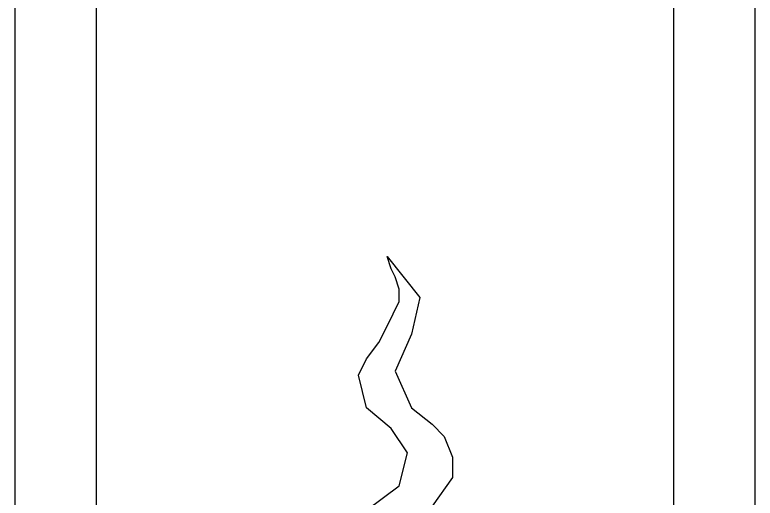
# Model space of a CAD drawing. Header units: centimetres. Extents: x -51 to 57, y -28 to 62.
# Drawn here: x 0.09 to 12.58, y 9.02 to 17.16 of the extents above; entities that cross this region are included whole.
import ezdxf

# ---------------------------------------------------------------- set-up
doc = ezdxf.new("R2010")
doc.units = ezdxf.units.CM
doc.header["$MEASUREMENT"] = 0
doc.layers.add('layer 1', color=7, linetype='Continuous')

msp = doc.modelspace()

# ---------------------------------------------------------------- linework, layer by layer
at = {"layer": 'layer 1', "color": 174}
for points, knots in [([(0.09094, -20.65627), (0.09094, -20.65627), (0.09094, 49.39503), (0.09094, 49.39503), (0.09094, 49.39503), (0.09094, 49.39503), (1.47126, 49.39503), (1.47126, 49.39503), (1.47126, 49.39503), (1.47126, 49.39503), (1.47126, -20.58725), (1.47126, -20.58725), (1.47126, -20.58725), (1.47126, -20.58725), (0.09094, -20.65627), (0.09094, -20.65627)], [0, 0, 0, 0, 0.25, 0.25, 0.25, 0.25, 0.5, 0.5, 0.5, 0.5, 0.75, 0.75, 0.75, 0.75, 1, 1, 1, 1]), ([(11.20253, -20.86332), (11.20253, -20.86332), (11.20253, 49.11897), (11.20253, 49.11897), (11.20253, 49.11897), (11.20253, 49.11897), (12.58285, 49.18798), (12.58285, 49.18798), (12.58285, 49.18798), (12.58285, 49.18798), (12.58285, -20.7943), (12.58285, -20.7943), (12.58285, -20.7943), (12.58285, -20.7943), (11.20253, -20.86332), (11.20253, -20.86332)], [0, 0, 0, 0, 0.25, 0.25, 0.25, 0.25, 0.5, 0.5, 0.5, 0.5, 0.75, 0.75, 0.75, 0.75, 1, 1, 1, 1]), ([(7.47566, 9.36572), (7.47566, 9.36572), (7.47566, 9.7108), (7.47566, 9.7108), (7.47566, 9.7108), (7.47566, 9.7108), (7.33763, 10.05588), (7.33763, 10.05588), (7.33763, 10.05588), (7.33763, 10.05588), (7.13058, 10.26293), (7.13058, 10.26293), (7.13058, 10.26293), (7.13058, 10.26293), (6.7855, 10.53899), (6.7855, 10.53899), (6.7855, 10.53899), (6.7855, 10.53899), (6.50943, 11.16014), (6.50943, 11.16014), (6.50943, 11.16014), (6.50943, 11.16014), (6.7855, 11.78128), (6.7855, 11.78128), (6.7855, 11.78128), (6.7855, 11.78128), (6.92353, 12.40242), (6.92353, 12.40242), (6.92353, 12.40242), (6.92353, 12.40242), (6.3714, 13.09258), (6.3714, 13.09258), (6.3714, 13.09258), (6.3714, 13.09258), (6.44042, 12.88554), (6.44042, 12.88554), (6.44042, 12.88554), (6.44042, 12.88554), (6.50943, 12.7475), (6.50943, 12.7475), (6.50943, 12.7475), (6.50943, 12.7475), (6.57845, 12.54046), (6.57845, 12.54046), (6.57845, 12.54046), (6.57845, 12.54046), (6.57845, 12.33341), (6.57845, 12.33341), (6.57845, 12.33341), (6.57845, 12.33341), (6.3714, 11.91931), (6.3714, 11.91931), (6.3714, 11.91931), (6.3714, 11.91931), (6.23337, 11.64325), (6.23337, 11.64325), (6.23337, 11.64325), (6.23337, 11.64325), (6.02632, 11.36718), (6.02632, 11.36718), (6.02632, 11.36718), (6.02632, 11.36718), (5.88829, 11.09112), (5.88829, 11.09112), (5.88829, 11.09112), (5.88829, 11.09112), (6.02632, 10.53899), (6.02632, 10.53899), (6.02632, 10.53899), (6.02632, 10.53899), (6.44042, 10.19391), (6.44042, 10.19391), (6.44042, 10.19391), (6.44042, 10.19391), (6.71648, 9.77981), (6.71648, 9.77981), (6.71648, 9.77981), (6.71648, 9.77981), (6.57845, 9.22769), (6.57845, 9.22769), (6.57845, 9.22769), (6.57845, 9.22769), (6.02632, 8.81359), (6.02632, 8.81359), (6.02632, 8.81359), (6.02632, 8.81359), (5.75026, 8.39949), (5.75026, 8.39949), (5.75026, 8.39949), (5.75026, 8.39949), (5.75026, 7.9854), (5.75026, 7.9854), (5.75026, 7.9854), (5.75026, 7.9854), (6.09534, 7.5713), (6.09534, 7.5713), (6.09534, 7.5713), (6.09534, 7.5713), (6.30239, 7.50228), (6.30239, 7.50228), (6.30239, 7.50228), (6.30239, 7.50228), (6.71648, 7.50228), (6.71648, 7.50228), (6.71648, 7.50228), (6.71648, 7.50228), (7.06156, 7.50228), (7.06156, 7.50228), (7.06156, 7.50228), (7.06156, 7.50228), (7.1996, 7.64032), (7.1996, 7.64032), (7.1996, 7.64032), (7.1996, 7.64032), (6.92353, 8.12343), (6.92353, 8.12343), (6.92353, 8.12343), (6.92353, 8.12343), (6.92353, 8.53753), (6.92353, 8.53753), (6.92353, 8.53753), (6.92353, 8.53753), (7.13058, 8.88261), (7.13058, 8.88261), (7.13058, 8.88261), (7.13058, 8.88261), (7.47566, 9.36572), (7.47566, 9.36572)], [0, 0, 0, 0, 0.03125, 0.03125, 0.03125, 0.03125, 0.0625, 0.0625, 0.0625, 0.0625, 0.09375, 0.09375, 0.09375, 0.09375, 0.125, 0.125, 0.125, 0.125, 0.15625, 0.15625, 0.15625, 0.15625, 0.1875, 0.1875, 0.1875, 0.1875, 0.21875, 0.21875, 0.21875, 0.21875, 0.25, 0.25, 0.25, 0.25, 0.28125, 0.28125, 0.28125, 0.28125, 0.3125, 0.3125, 0.3125, 0.3125, 0.34375, 0.34375, 0.34375, 0.34375, 0.375, 0.375, 0.375, 0.375, 0.40625, 0.40625, 0.40625, 0.40625, 0.4375, 0.4375, 0.4375, 0.4375, 0.46875, 0.46875, 0.46875, 0.46875, 0.5, 0.5, 0.5, 0.5, 0.53125, 0.53125, 0.53125, 0.53125, 0.5625, 0.5625, 0.5625, 0.5625, 0.59375, 0.59375, 0.59375, 0.59375, 0.625, 0.625, 0.625, 0.625, 0.65625, 0.65625, 0.65625, 0.65625, 0.6875, 0.6875, 0.6875, 0.6875, 0.71875, 0.71875, 0.71875, 0.71875, 0.75, 0.75, 0.75, 0.75, 0.78125, 0.78125, 0.78125, 0.78125, 0.8125, 0.8125, 0.8125, 0.8125, 0.84375, 0.84375, 0.84375, 0.84375, 0.875, 0.875, 0.875, 0.875, 0.90625, 0.90625, 0.90625, 0.90625, 0.9375, 0.9375, 0.9375, 0.9375, 0.96875, 0.96875, 0.96875, 0.96875, 1, 1, 1, 1])]:
    msp.add_open_spline(points, degree=3, knots=knots, dxfattribs=at)

doc.saveas('drawing.dxf')
